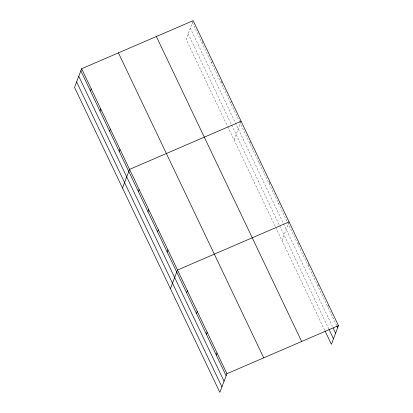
<?xml version="1.0" encoding="UTF-8"?>
<svg xmlns="http://www.w3.org/2000/svg" width="413" height="413" viewBox="0 0 413 413"><rect width="100%" height="100%" fill="white"/><g stroke="black" fill="none" stroke-linecap="round" stroke-linejoin="round"><path stroke-width="0.31" stroke-dasharray="2.06 1.55" d="M192.974 21.161L186.087 39.287L227.46 126.125M201.983 42.823L202.757 40.779M211.57 62.952L212.349 60.907M221.161 83.08L221.936 81.031M230.748 103.204L231.528 101.159M234.037 139.924L240.924 121.799M249.927 143.461L250.706 141.416M259.519 163.589L260.102 162.056M269.106 183.718L269.885 181.668M278.698 203.841L279.472 201.797M281.981 240.562L288.868 222.437M298.165 244.708L298.749 243.174M308.046 265.445L308.821 263.401M317.927 286.183L318.702 284.139M327.808 306.921L328.583 304.877M192.391 22.694L239.241 121.035M239.514 121.608L336.59 325.351M190.31 28.172L332.863 327.375M188.168 33.814L328.8 328.98M227.733 126.698L275.409 226.763M275.683 227.336L324.799 330.426"/><path stroke-width="0.62" d="M81.619 68.749L74.536 87.386L219.83 392.35L226.913 373.713L338.464 325.614L193.17 20.65L81.619 68.749L226.913 373.713M90.432 90.922L91.206 88.878M100.018 111.051L100.798 109.006M109.61 131.179L110.385 129.13M119.197 151.303L119.977 149.258M122.485 188.023L129.563 169.387L241.115 121.288M138.376 191.56L139.155 189.515M147.968 211.688L148.742 209.644M157.554 231.817L158.334 229.767M167.146 251.94L167.921 249.896M170.43 288.661L177.513 270.025L289.064 221.926M186.614 292.807L187.394 290.762M196.495 313.544L197.269 311.5M206.376 334.282L207.15 332.238M216.257 355.02L217.031 352.976M338.464 325.614L331.381 344.251L325.072 331.004M336.863 325.929L337.684 327.659M333.136 327.948L335.604 333.131M329.073 329.559L333.461 338.774M156.357 36.525L301.65 341.484M118.428 52.874L263.726 357.839M80.84 70.793L226.133 375.758M78.759 76.271L224.052 381.23M76.617 81.913L221.91 386.873"/></g></svg>
